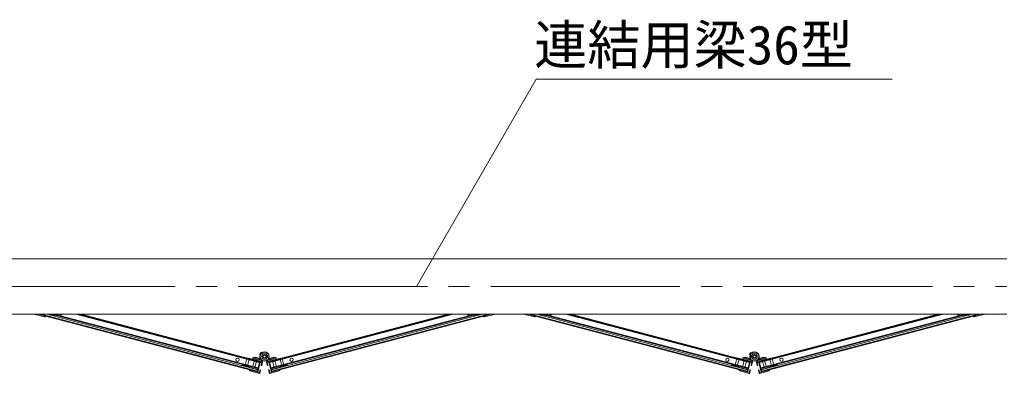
# Model space of a CAD drawing. Units: millimetres, scale not verified. Extents: x -6980 to 13145, y -14438 to 14438.
# Drawn here: x 635 to 2405, y 11281 to 11919 of the extents above; entities that cross this region are included whole.
import ezdxf
from ezdxf.enums import TextEntityAlignment as Align

# ---------------------------------------------------------------- set-up
doc = ezdxf.new("R2010")
doc.units = ezdxf.units.MM
doc.header["$LTSCALE"] = 38
doc.linetypes.add('CHAIN2', pattern=[12, 9, -1, 1, -1])
doc.linetypes.add('DASHED1', pattern=[1.8, 1.2, -0.6])
for name, color, linetype, lineweight in [('0-6_ﾎﾞﾙﾄ類', 2, 'Continuous', 18), ('1-2_通芯', 1, 'CHAIN2', 18), ('1-5_標準ﾊﾟﾈﾙ', 7, 'Continuous', 18), ('1-7_文字', 7, 'Continuous', 18), ('1-9_連結用梁36', 7, 'Continuous', 18)]:
    doc.layers.add(name, color=color, linetype=linetype, lineweight=lineweight)
doc.styles.add('ＭＳ ゴシック', font='')
doc.styles.get('ＭＳ ゴシック').set_extended_font_data('MS Gothic')

msp = doc.modelspace()

# ---------------------------------------------------------------- linework, layer by layer
at = {"layer": '0-6_ﾎﾞﾙﾄ類'}
for p, q in [((1074.48, 11306.35), (1071.6, 11311.35)), ((1080.25, 11316.35), (1083.15, 11311.35)), ((1083.15, 11311.35), (1080.25, 11306.35)), ((1959.42, 11306.35), (1956.53, 11311.35)), ((1965.17, 11316.35), (1968.08, 11311.35)), ((1968.08, 11311.35), (1965.17, 11306.35)), ((1080.25, 11306.35), (1074.48, 11306.35)), ((1965.17, 11306.35), (1959.42, 11306.35))]:
    msp.add_line(p, q, dxfattribs=at)
for points in [[(1071.6, 11311.35), (1074.48, 11316.35), (1080.25, 11316.35)], [(1956.53, 11311.35), (1959.42, 11316.35), (1965.17, 11316.35)]]:
    msp.add_lwpolyline(points, dxfattribs=at)
for centre, radius in [((1077.38, 11311.35), 4.9), ((1077.38, 11311.35), 3), ((1077.38, 11311.35), 2.45), ((1962.3, 11311.35), 4.9), ((1962.3, 11311.35), 3), ((1962.3, 11311.35), 2.45)]:
    msp.add_circle(centre, radius, dxfattribs=at)
at = {"layer": '1-2_通芯'}
msp.add_line((-3986.2, 11437.5), (4220.8, 11437.5), dxfattribs=at)
at = {"layer": '1-5_標準ﾊﾟﾈﾙ'}
for p, q in [((662.75, 11387.4), (679.9, 11382.9)), ((668.3, 11387.5), (681.75, 11383.98)), ((673.02, 11387.5), (1064.35, 11284.77)), ((692.7, 11387.5), (698.08, 11386.1)), ((694.77, 11385.4), (697.68, 11384.65)), ((697.42, 11387.5), (1065.92, 11290.75)), ((698.08, 11386.1), (697.68, 11384.65)), ((736.42, 11387.5), (1068.42, 11300.35)), ((1418.3, 11387.5), (1086.3, 11300.35)), ((1457.3, 11387.5), (1088.82, 11290.75)), ((1481.72, 11387.5), (1090.4, 11284.77)), ((1462.02, 11387.5), (1456.67, 11386.1)), ((1456.67, 11386.1), (1457.05, 11384.65)), ((1459.95, 11385.4), (1457.05, 11384.65)), ((1486.45, 11387.5), (1473, 11383.98)), ((1492, 11387.4), (1474.83, 11382.9)), ((1547.67, 11387.4), (1564.85, 11382.9)), ((1553.23, 11387.5), (1566.67, 11383.98)), ((1557.95, 11387.5), (1949.28, 11284.77)), ((1577.65, 11387.5), (1583, 11386.1)), ((1579.73, 11385.4), (1582.62, 11384.65)), ((1582.38, 11387.5), (1950.85, 11290.75)), ((1583, 11386.1), (1582.62, 11384.65)), ((1621.35, 11387.5), (1953.38, 11300.35)), ((2303.25, 11387.5), (1971.22, 11300.35)), ((2342.22, 11387.5), (1973.75, 11290.75)), ((2366.65, 11387.5), (1975.33, 11284.77)), ((2346.95, 11387.5), (2341.6, 11386.1)), ((2341.6, 11386.1), (2341.98, 11384.65)), ((2344.88, 11385.4), (2341.98, 11384.65)), ((2371.38, 11387.5), (2357.92, 11383.98)), ((2376.93, 11387.4), (2359.75, 11382.9)), ((1070.4, 11318.15), (1068.67, 11315.7)), ((1068.8, 11315), (1069.47, 11314.52)), ((1068.88, 11311.35), (1068.88, 11304.85)), ((1068.88, 11311.35), (1068.88, 11307.15)), ((1071.8, 11317.77), (1071.1, 11318.27)), ((1085.88, 11311.35), (1085.88, 11304.85)), ((1085.88, 11311.35), (1085.88, 11307.15)), ((1955.35, 11318.15), (1953.62, 11315.7)), ((1953.75, 11315), (1954.43, 11314.52)), ((1953.8, 11311.35), (1953.8, 11304.85)), ((1953.8, 11311.35), (1953.8, 11307.15)), ((1956.75, 11317.77), (1956.05, 11318.27)), ((1970.8, 11311.35), (1970.8, 11304.85)), ((1970.8, 11311.35), (1970.8, 11307.15)), ((1036.6, 11297.22), (1036.22, 11295.78)), ((1039.12, 11295), (1036.22, 11295.78)), ((1065.6, 11289.6), (1036.6, 11297.22)), ((1044.55, 11307.85), (1044.8, 11308.83)), ((1068.72, 11301.5), (1044.55, 11307.85)), ((1045.42, 11309.17), (1073.47, 11301.8)), ((1048.8, 11292.48), (1048.42, 11293.08)), ((1065.23, 11288.15), (1048.8, 11292.48)), ((1068.72, 11301.5), (1065.6, 11289.6)), ((1070.38, 11306.53), (1070.38, 11304.85)), ((1071.28, 11295.4), (1072.25, 11295.15)), ((1073.83, 11301.2), (1072.25, 11295.15)), ((1080.9, 11301.2), (1082.5, 11295.15)), ((1109.32, 11309.17), (1081.28, 11301.8)), ((1083.45, 11295.4), (1082.5, 11295.15)), ((1084.38, 11306.53), (1084.38, 11304.85)), ((1086, 11301.5), (1110.17, 11307.85)), ((1086, 11301.5), (1089.12, 11289.6)), ((1087.15, 11307.5), (1087.67, 11305.55)), ((1089.12, 11289.6), (1118.12, 11297.22)), ((1089.5, 11288.15), (1105.95, 11292.48)), ((1105.95, 11292.48), (1106.3, 11293.08)), ((1110.17, 11307.85), (1109.92, 11308.83)), ((1115.62, 11295), (1118.53, 11295.78)), ((1118.12, 11297.22), (1118.53, 11295.78)), ((1921.52, 11297.22), (1921.15, 11295.78)), ((1924.05, 11295), (1921.15, 11295.78)), ((1950.55, 11289.6), (1921.52, 11297.22)), ((1929.5, 11307.85), (1929.75, 11308.83)), ((1953.67, 11301.5), (1929.5, 11307.85)), ((1930.35, 11309.17), (1958.4, 11301.8)), ((1933.72, 11292.48), (1933.38, 11293.08)), ((1950.17, 11288.15), (1933.72, 11292.48)), ((1953.67, 11301.5), (1950.55, 11289.6)), ((1955.3, 11306.53), (1955.3, 11304.85)), ((1956.2, 11295.4), (1957.18, 11295.15)), ((1958.75, 11301.2), (1957.18, 11295.15)), ((1965.85, 11301.2), (1967.42, 11295.15)), ((1994.25, 11309.17), (1966.2, 11301.8)), ((1968.4, 11295.4), (1967.42, 11295.15)), ((1969.3, 11306.53), (1969.3, 11304.85)), ((1970.92, 11301.5), (1995.1, 11307.85)), ((1970.92, 11301.5), (1974.05, 11289.6)), ((1972.1, 11307.5), (1972.6, 11305.55)), ((1974.05, 11289.6), (2003.08, 11297.22)), ((1974.43, 11288.15), (1990.88, 11292.48)), ((1990.88, 11292.48), (1991.22, 11293.08)), ((1995.1, 11307.85), (1994.85, 11308.83)), ((2000.55, 11295), (2003.45, 11295.78)), ((2003.08, 11297.22), (2003.45, 11295.78)), ((1064.05, 11283.6), (1049.77, 11287.35)), ((1068, 11281), (1050.85, 11285.52)), ((1065.23, 11288.15), (1064.05, 11283.6)), ((1070.2, 11287.43), (1068.62, 11281.38)), ((1069.25, 11287.67), (1070.2, 11287.43)), ((1085.5, 11287.67), (1084.52, 11287.43)), ((1084.52, 11287.43), (1086.1, 11281.38)), ((1086.72, 11281), (1103.9, 11285.52)), ((1089.5, 11288.15), (1090.7, 11283.6)), ((1090.7, 11283.6), (1104.95, 11287.35)), ((1948.97, 11283.6), (1934.7, 11287.35)), ((1952.95, 11281), (1935.78, 11285.52)), ((1950.17, 11288.15), (1948.97, 11283.6)), ((1955.15, 11287.43), (1953.55, 11281.38)), ((1954.17, 11287.67), (1955.15, 11287.43)), ((1970.43, 11287.67), (1969.45, 11287.43)), ((1969.45, 11287.43), (1971.05, 11281.38)), ((1971.65, 11281), (1988.83, 11285.52)), ((1974.43, 11288.15), (1975.62, 11283.6)), ((1975.62, 11283.6), (1989.9, 11287.35))]:
    msp.add_line(p, q, dxfattribs=at)
at = {"layer": '1-5_標準ﾊﾟﾈﾙ', "color": 4, "linetype": 'DASHED1', "lineweight": 9}
for p, q in [((692.32, 11387.5), (692.1, 11386.62)), ((1462.4, 11387.5), (1462.62, 11386.62)), ((1577.28, 11387.5), (1577.05, 11386.62)), ((2347.33, 11387.5), (2347.55, 11386.62)), ((1042.3, 11295.72), (1042.05, 11294.75)), ((1045.42, 11307.62), (1042.3, 11295.72)), ((1046.38, 11294.65), (1046.1, 11293.68)), ((1049.5, 11306.55), (1046.38, 11294.65)), ((1058.97, 11304.07), (1055.85, 11292.18)), ((1059.35, 11305.52), (1058.97, 11304.07)), ((1063.03, 11303), (1059.9, 11291.1)), ((1063.4, 11304.45), (1063.03, 11303)), ((1091.33, 11304.45), (1091.7, 11303)), ((1091.7, 11303), (1094.83, 11291.1)), ((1095.38, 11305.52), (1095.77, 11304.07)), ((1095.77, 11304.07), (1098.9, 11292.18)), ((1105.25, 11306.55), (1108.38, 11294.65)), ((1108.38, 11294.65), (1108.62, 11293.68)), ((1109.3, 11307.62), (1112.42, 11295.72)), ((1112.42, 11295.72), (1112.68, 11294.75)), ((1927.22, 11295.72), (1926.98, 11294.75)), ((1930.35, 11307.62), (1927.22, 11295.72)), ((1931.3, 11294.65), (1931.05, 11293.68)), ((1934.42, 11306.55), (1931.3, 11294.65)), ((1943.9, 11304.07), (1940.77, 11292.18)), ((1944.27, 11305.52), (1943.9, 11304.07)), ((1947.97, 11303), (1944.85, 11291.1)), ((1948.35, 11304.45), (1947.97, 11303)), ((1976.25, 11304.45), (1976.62, 11303)), ((1976.62, 11303), (1979.75, 11291.1)), ((1980.32, 11305.52), (1980.7, 11304.07)), ((1980.7, 11304.07), (1983.83, 11292.18)), ((1990.17, 11306.55), (1993.3, 11294.65)), ((1993.3, 11294.65), (1993.55, 11293.68)), ((1994.25, 11307.62), (1997.38, 11295.72)), ((1997.38, 11295.72), (1997.62, 11294.75))]:
    msp.add_line(p, q, dxfattribs=at)
at = {"layer": '1-5_標準ﾊﾟﾈﾙ'}
for points in [[(668.3, 11387.5), (1064.05, 11283.6), (1069.05, 11302.65), (745.88, 11387.5)], [(673.02, 11387.5), (1064.35, 11284.77), (1065.1, 11287.67), (684.83, 11387.5)], [(694.77, 11385.4), (694.42, 11386.02), (688.77, 11387.5)], [(692.7, 11387.5), (1065.6, 11289.6), (1068.72, 11301.5), (741.15, 11387.5)], [(1486.45, 11387.5), (1090.7, 11283.6), (1085.7, 11302.65), (1408.85, 11387.5)], [(1462.02, 11387.5), (1089.12, 11289.6), (1086, 11301.5), (1413.58, 11387.5)], [(1481.72, 11387.5), (1090.4, 11284.77), (1089.62, 11287.67), (1469.9, 11387.5)], [(1459.95, 11385.4), (1460.3, 11386.02), (1465.98, 11387.5)], [(1553.23, 11387.5), (1948.97, 11283.6), (1953.97, 11302.65), (1630.8, 11387.5)], [(1557.95, 11387.5), (1949.28, 11284.77), (1950.05, 11287.67), (1569.77, 11387.5)], [(1579.73, 11385.4), (1579.35, 11386.02), (1573.7, 11387.5)], [(1577.65, 11387.5), (1950.55, 11289.6), (1953.67, 11301.5), (1626.08, 11387.5)], [(2371.38, 11387.5), (1975.62, 11283.6), (1970.62, 11302.65), (2293.8, 11387.5)], [(2346.95, 11387.5), (1974.05, 11289.6), (1970.92, 11301.5), (2298.53, 11387.5)], [(2366.65, 11387.5), (1975.33, 11284.77), (1974.55, 11287.67), (2354.82, 11387.5)], [(2344.88, 11385.4), (2345.25, 11386.02), (2350.9, 11387.5)], [(1070.18, 11306.8), (1056.92, 11310.28), (1056.42, 11308.35), (1073.2, 11303.95)], [(1084.55, 11306.8), (1097.8, 11310.28), (1098.3, 11308.35), (1081.55, 11303.95)], [(1955.12, 11306.8), (1941.88, 11310.28), (1941.35, 11308.35), (1958.12, 11303.95)], [(1969.48, 11306.8), (1982.73, 11310.28), (1983.25, 11308.35), (1966.47, 11303.95)], [(1039.12, 11295), (1039.72, 11295.38), (1048.42, 11293.08)], [(1069.25, 11287.67), (1067.9, 11282.6), (1065, 11283.35), (1069.7, 11301.25), (1072.6, 11300.48), (1071.28, 11295.4)], [(1085.5, 11287.67), (1086.82, 11282.6), (1089.73, 11283.35), (1085.02, 11301.25), (1082.12, 11300.48), (1083.45, 11295.4)], [(1115.62, 11295), (1115, 11295.38), (1106.3, 11293.08)], [(1924.05, 11295), (1924.65, 11295.38), (1933.38, 11293.08)], [(1954.17, 11287.67), (1952.85, 11282.6), (1949.95, 11283.35), (1954.62, 11301.25), (1957.55, 11300.48), (1956.2, 11295.4)], [(1970.43, 11287.67), (1971.75, 11282.6), (1974.65, 11283.35), (1969.98, 11301.25), (1967.05, 11300.48), (1968.4, 11295.4)], [(2000.55, 11295), (1999.95, 11295.38), (1991.22, 11293.08)]]:
    msp.add_lwpolyline(points, dxfattribs=at)
for points in [[(1071.9, 11304.27), (1056.42, 11308.35), (1055.92, 11306.43), (1071.4, 11302.35)], [(1098.3, 11308.35), (1082.82, 11304.27), (1083.35, 11302.35), (1098.83, 11306.43)], [(1956.83, 11304.27), (1941.35, 11308.35), (1940.85, 11306.43), (1956.33, 11302.35)], [(1983.25, 11308.35), (1967.78, 11304.27), (1968.28, 11302.35), (1983.75, 11306.43)]]:
    msp.add_lwpolyline(points, close=True, dxfattribs=at)
for centre, radius in [((1077.38, 11311.35), 8.5), ((1077.38, 11311.35), 8), ((1962.3, 11311.35), 8.5), ((1962.3, 11311.35), 8), ((1028.48, 11305.7), 3), ((1126.25, 11305.7), 3), ((1913.42, 11305.7), 3), ((2011.18, 11305.7), 3)]:
    msp.add_circle(centre, radius, dxfattribs=at)
for centre, radius, start, end in [((662.88, 11387.9), 0.5, 231.08, 255.29), ((680.3, 11384.35), 1.5, 255.29, 345.29), ((691.98, 11394.4), 8.5, 234.396, 283.363), ((709.3, 11389.5), 3, 221.858, 318.142), ((1445.42, 11389.5), 3, 221.858, 318.142), ((1462.75, 11394.4), 8.5, 256.637, 305.604), ((1474.45, 11384.35), 1.5, 194.71, 284.71), ((1491.88, 11387.9), 0.5, 284.71, 308.92), ((1547.8, 11387.9), 0.5, 231.08, 255.29), ((1565.23, 11384.35), 1.5, 255.29, 345.29), ((1576.92, 11394.4), 8.5, 234.396, 283.363), ((1594.22, 11389.5), 3, 221.858, 318.142), ((2330.38, 11389.5), 3, 221.858, 318.142), ((2347.68, 11394.4), 8.5, 256.637, 305.604), ((2359.38, 11384.35), 1.5, 194.71, 284.71), ((2376.8, 11387.9), 0.5, 284.71, 308.92), ((1060.5, 11301.6), 8.5, 47.218, 103.363), ((1069.1, 11315.4), 0.5, 145, 235), ((1070.82, 11317.88), 0.5, 55, 145), ((1094.25, 11301.6), 8.5, 76.637, 132.782), ((1945.42, 11301.6), 8.5, 47.218, 103.363), ((1954.02, 11315.4), 0.5, 145, 235), ((1955.75, 11317.88), 0.5, 55, 145), ((1979.17, 11301.6), 8.5, 76.637, 132.782), ((1045.98, 11301.48), 8.5, 227.218, 283.363), ((1045.3, 11308.67), 0.5, 75.29, 165.29), ((1073.35, 11301.33), 0.5, 345.29, 75.29), ((1081.4, 11301.33), 0.5, 104.71, 194.71), ((1108.75, 11301.48), 8.5, 256.637, 312.782), ((1109.45, 11308.67), 0.5, 14.71, 104.71), ((1930.92, 11301.48), 8.5, 227.218, 283.363), ((1930.23, 11308.67), 0.5, 75.29, 165.29), ((1958.28, 11301.33), 0.5, 345.29, 75.29), ((1966.33, 11301.33), 0.5, 104.71, 194.71), ((1993.68, 11301.48), 8.5, 256.637, 312.782), ((1994.38, 11308.67), 0.5, 14.71, 104.71), ((1051.23, 11286.98), 1.5, 165.29, 255.29), ((1068.12, 11281.5), 0.5, 255.29, 345.29), ((1086.6, 11281.5), 0.5, 194.71, 284.71), ((1103.5, 11286.98), 1.5, 284.71, 14.71), ((1936.15, 11286.98), 1.5, 165.29, 255.29), ((1953.07, 11281.5), 0.5, 255.29, 345.29), ((1971.52, 11281.5), 0.5, 194.71, 284.71), ((1988.45, 11286.98), 1.5, 284.71, 14.71)]:
    msp.add_arc(centre, radius, start, end, dxfattribs=at)
at = {"layer": '1-7_文字'}
for p, q in [((1351.67, 11437.5), (1567.8, 11811.83)), ((1567.8, 11811.83), (1568.15, 11811.83)), ((1568.15, 11811.83), (2210.93, 11811.83))]:
    msp.add_line(p, q, dxfattribs=at)
at = {"layer": '1-9_連結用梁36'}
msp.add_lwpolyline([(-274.2, 11387.5), (3419.8, 11387.5), (3419.8, 11487.5), (-274.2, 11487.5)], close=True, dxfattribs=at)

# ---------------------------------------------------------------- texts
at = {"layer": '1-7_文字', "style": 'ＭＳ ゴシック'}
msp.add_text('連結用梁36型', height=70.38, dxfattribs=at).set_placement((1564.48, 11817.23), align=Align.BOTTOM_LEFT)

doc.saveas('drawing.dxf')
